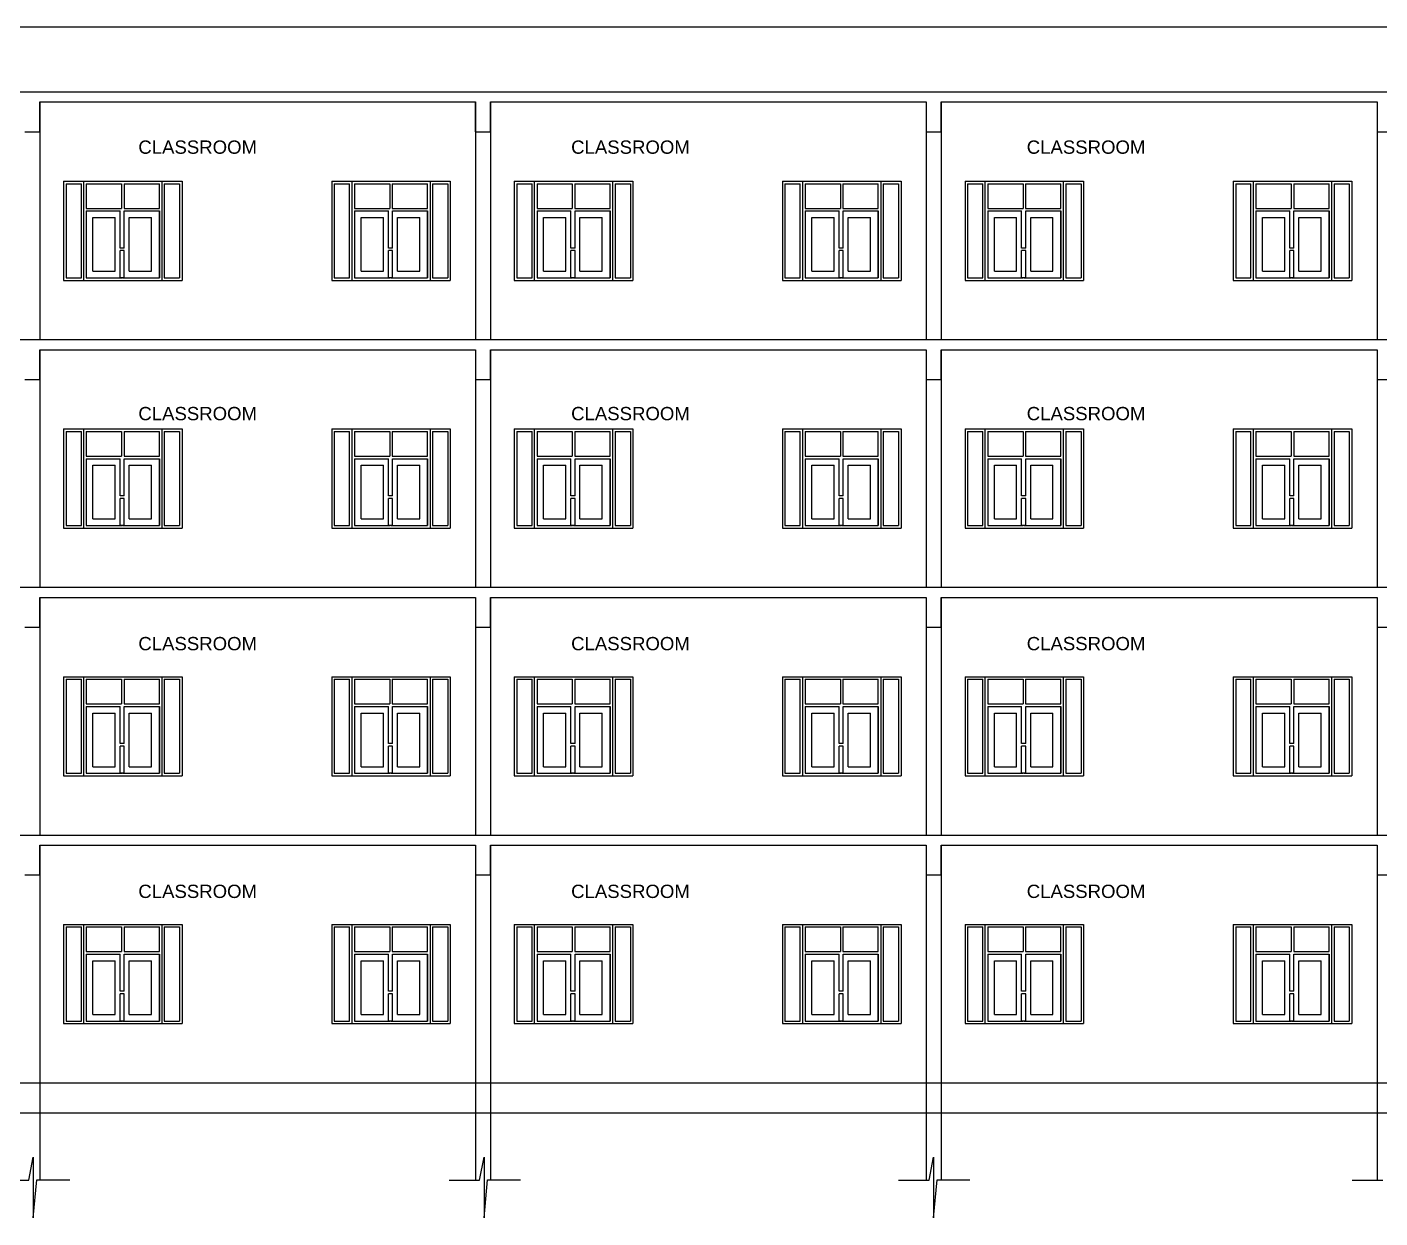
# Model space of a CAD drawing. Header units: metres. Extents: x -1744 to -758, y -4183 to -3914.
# Drawn here: x -820.85 to -800.04, y -4136.77 to -4118.45 of the extents above; entities that cross this region are included whole.
import ezdxf

# ---------------------------------------------------------------- set-up
doc = ezdxf.new("R2010")
doc.units = ezdxf.units.M
for name, color, linetype in [('B-FURNITURE', 22, 'Continuous'), ('TEXT @ 1', 7, 'Continuous'), ('WALL', 7, 'Continuous'), ('WINDOW', 215, 'Continuous')]:
    doc.layers.add(name, color=color, linetype=linetype)
doc.styles.add('STYLE1', font='arial.ttf')

# ---------------------------------------------------------------- blocks, each defined once
blk = doc.blocks.new('A$C1C9B1590')
for p, q in [((784.835, 63.36), (784.834, 59.703)), ((791.54, 63.36), (791.54, 59.703)), ((791.769, 63.36), (791.769, 59.703)), ((798.474, 63.36), (798.474, 59.703)), ((798.703, 63.36), (798.703, 59.703)), ((805.409, 63.36), (805.408, 59.703)), ((784.834, 59.55), (784.834, 55.893)), ((791.54, 59.55), (791.54, 55.893)), ((791.769, 59.55), (791.769, 55.893)), ((798.474, 59.55), (798.474, 55.893)), ((798.703, 59.55), (798.703, 55.893)), ((805.408, 59.55), (805.408, 55.893)), ((784.834, 55.74), (784.834, 52.083)), ((791.54, 55.74), (791.54, 52.083)), ((791.769, 55.74), (791.769, 52.083)), ((798.474, 55.74), (798.474, 52.083)), ((798.703, 55.74), (798.703, 52.083)), ((805.408, 55.74), (805.408, 52.083)), ((713.892, 52.083), (822.401, 52.083)), ((784.834, 52.083), (791.54, 52.083)), ((791.769, 52.083), (798.474, 52.083)), ((798.703, 52.083), (805.408, 52.083)), ((784.834, 51.93), (784.834, 46.778)), ((791.54, 51.93), (791.54, 46.778)), ((791.769, 51.93), (791.769, 46.778)), ((798.474, 51.93), (798.474, 46.778)), ((798.703, 51.93), (798.703, 46.778)), ((805.408, 51.93), (805.408, 46.778)), ((713.892, 48.273), (822.401, 48.273)), ((784.834, 48.273), (791.54, 48.273)), ((791.769, 48.273), (798.474, 48.273)), ((798.703, 48.273), (805.408, 48.273)), ((711.176, 47.813), (822.172, 47.813)), ((784.667, 46.778), (784.734, 47.133)), ((784.734, 47.133), (784.734, 46.197)), ((791.602, 46.778), (791.67, 47.133)), ((791.67, 47.133), (791.67, 46.197)), ((798.517, 46.778), (798.584, 47.133)), ((798.584, 47.133), (798.584, 46.197)), ((784.198, 46.778), (784.667, 46.778)), ((784.734, 46.197), (784.789, 46.782)), ((784.789, 46.782), (785.296, 46.782)), ((791.133, 46.778), (791.602, 46.778)), ((791.67, 46.197), (791.724, 46.782)), ((791.724, 46.782), (792.231, 46.782)), ((798.048, 46.778), (798.517, 46.778)), ((798.584, 46.197), (798.639, 46.782)), ((798.639, 46.782), (799.145, 46.782)), ((805.028, 46.778), (805.497, 46.778))]:
    blk.add_line(p, q)
for points in [[(815.848, 64.513), (772.185, 64.513)], [(784.606, 62.903), (784.835, 62.903), (784.835, 63.36), (791.54, 63.36), (791.54, 62.903), (791.769, 62.903), (791.769, 63.36), (798.474, 63.36), (798.474, 62.903), (798.703, 62.903), (798.703, 63.36), (805.409, 63.36), (805.409, 62.903), (805.637, 62.903), (805.637, 63.36), (812.343, 63.36), (812.343, 62.903), (812.571, 62.903), (812.571, 63.36), (815.848, 63.36), (815.848, 62.903), (816.077, 62.903), (816.077, 63.36)], [(784.606, 62.903), (784.835, 62.903), (784.835, 63.36), (791.54, 63.36), (791.54, 62.903), (791.769, 62.903), (791.769, 63.36), (798.474, 63.36), (798.474, 62.903), (798.703, 62.903), (798.703, 63.36), (805.409, 63.36), (805.409, 62.903), (805.637, 62.903), (805.637, 63.36), (812.343, 63.36), (812.343, 62.903), (812.571, 62.903), (812.571, 63.513)], [(812.571, 63.513), (713.664, 63.513)], [(816.077, 63.513), (713.664, 63.513)], [(812.571, 59.703), (713.664, 59.703)], [(784.606, 59.093), (784.834, 59.093), (784.834, 59.55), (791.54, 59.55), (791.54, 59.093), (791.769, 59.093), (791.769, 59.55), (798.474, 59.55), (798.474, 59.093), (798.703, 59.093), (798.703, 59.55), (805.408, 59.55), (805.408, 59.093), (805.637, 59.093), (805.637, 59.55), (812.343, 59.55), (812.343, 59.093), (812.571, 59.093), (812.571, 59.703)], [(812.571, 55.893), (772.185, 55.893)], [(784.606, 55.283), (784.834, 55.283), (784.834, 55.74), (791.54, 55.74), (791.54, 55.283), (791.769, 55.283), (791.769, 55.74), (798.474, 55.74), (798.474, 55.283), (798.703, 55.283), (798.703, 55.74), (805.408, 55.74), (805.408, 55.283), (805.637, 55.283), (805.637, 55.74), (812.343, 55.74), (812.343, 55.283), (812.571, 55.283), (812.571, 55.893)], [(784.606, 51.473), (784.834, 51.473), (784.834, 51.93), (791.54, 51.93), (791.54, 51.473), (791.769, 51.473), (791.769, 51.93), (798.474, 51.93), (798.474, 51.473), (798.703, 51.473), (798.703, 51.93), (805.408, 51.93), (805.408, 51.473), (805.637, 51.473), (805.637, 51.93), (812.343, 51.93), (812.343, 51.473), (812.571, 51.473), (812.571, 52.083)]]:
    blk.add_lwpolyline(points)
at = {"layer": 'B-FURNITURE'}
for p, q in [((791.54, 62.903), (791.54, 63.36)), ((791.769, 62.903), (791.769, 63.36))]:
    blk.add_line(p, q, dxfattribs=at)
at = {"layer": 'WINDOW'}
for p, q in [((785.202, 62.141), (787.025, 62.141)), ((785.202, 62.141), (785.202, 60.617)), ((785.24, 62.103), (785.475, 62.103)), ((785.24, 62.103), (785.24, 60.655)), ((785.475, 60.655), (785.475, 62.103)), ((785.513, 60.617), (785.513, 62.141)), ((785.513, 62.141), (787.025, 62.141)), ((785.551, 62.103), (785.551, 61.722)), ((785.551, 62.103), (786.094, 62.103)), ((786.094, 62.103), (786.094, 61.722)), ((786.132, 62.103), (786.675, 62.103)), ((786.132, 62.103), (786.132, 61.722)), ((786.675, 61.722), (786.675, 62.103)), ((786.713, 62.141), (786.713, 60.617)), ((786.713, 62.103), (786.713, 61.474)), ((786.751, 62.103), (786.751, 60.655)), ((786.751, 62.103), (786.986, 62.103)), ((786.986, 62.103), (786.986, 60.655)), ((787.025, 62.141), (787.025, 60.617)), ((789.328, 62.141), (791.15, 62.141)), ((789.328, 62.141), (789.328, 60.617)), ((789.366, 62.103), (789.601, 62.103)), ((789.366, 62.103), (789.366, 60.655)), ((789.601, 60.655), (789.601, 62.103)), ((789.639, 60.617), (789.639, 62.141)), ((789.639, 62.141), (791.15, 62.141)), ((789.677, 62.103), (790.22, 62.103)), ((789.677, 62.103), (789.677, 61.722)), ((790.22, 62.103), (790.22, 61.722)), ((790.258, 62.103), (790.258, 61.722)), ((790.258, 62.103), (790.801, 62.103)), ((790.801, 61.722), (790.801, 62.103)), ((790.839, 62.141), (790.839, 60.617)), ((790.839, 62.103), (790.839, 61.474)), ((790.877, 62.103), (791.112, 62.103)), ((790.877, 62.103), (790.877, 60.655)), ((791.112, 62.103), (791.112, 60.655)), ((791.15, 62.141), (791.15, 60.617)), ((792.136, 62.141), (793.959, 62.141)), ((792.136, 62.141), (792.136, 60.617)), ((792.174, 62.103), (792.409, 62.103)), ((792.174, 62.103), (792.174, 60.655)), ((792.409, 60.655), (792.409, 62.103)), ((792.447, 60.617), (792.447, 62.141)), ((792.447, 62.141), (793.959, 62.141)), ((792.486, 62.103), (793.028, 62.103)), ((792.486, 62.103), (792.486, 61.722)), ((793.028, 62.103), (793.028, 61.722)), ((793.067, 62.103), (793.609, 62.103)), ((793.067, 62.103), (793.067, 61.722)), ((793.609, 61.722), (793.609, 62.103)), ((793.648, 62.141), (793.648, 60.617)), ((793.648, 62.103), (793.648, 61.474)), ((793.686, 62.103), (793.921, 62.103)), ((793.686, 62.103), (793.686, 60.655)), ((793.921, 62.103), (793.921, 60.655)), ((793.959, 62.141), (793.959, 60.617)), ((796.262, 62.141), (798.085, 62.141)), ((796.262, 62.141), (796.262, 60.617)), ((796.3, 62.103), (796.535, 62.103)), ((796.3, 62.103), (796.3, 60.655)), ((796.535, 60.655), (796.535, 62.103)), ((796.573, 60.617), (796.573, 62.141)), ((796.573, 62.141), (798.085, 62.141)), ((796.611, 62.103), (797.154, 62.103)), ((796.611, 62.103), (796.611, 61.722)), ((797.154, 62.103), (797.154, 61.722)), ((797.192, 62.103), (797.735, 62.103)), ((797.192, 62.103), (797.192, 61.722)), ((797.735, 61.722), (797.735, 62.103)), ((797.774, 62.141), (797.774, 60.617)), ((797.774, 62.103), (797.774, 61.474)), ((797.812, 62.103), (798.047, 62.103)), ((797.812, 62.103), (797.812, 60.655)), ((798.047, 62.103), (798.047, 60.655)), ((798.085, 62.141), (798.085, 60.617)), ((799.07, 62.141), (799.07, 60.617)), ((799.07, 62.141), (800.893, 62.141)), ((799.109, 62.103), (799.344, 62.103)), ((799.109, 62.103), (799.109, 60.655)), ((799.344, 60.655), (799.344, 62.103)), ((799.382, 60.617), (799.382, 62.141)), ((799.382, 62.141), (800.893, 62.141)), ((799.42, 62.103), (799.42, 61.722)), ((799.42, 62.103), (799.963, 62.103)), ((799.963, 62.103), (799.963, 61.722)), ((800.001, 62.103), (800.544, 62.103)), ((800.001, 62.103), (800.001, 61.722)), ((800.544, 61.722), (800.544, 62.103)), ((800.582, 62.141), (800.582, 60.617)), ((800.582, 62.103), (800.582, 61.474)), ((800.62, 62.103), (800.855, 62.103)), ((800.62, 62.103), (800.62, 60.655)), ((800.855, 62.103), (800.855, 60.655)), ((800.893, 62.141), (800.893, 60.617)), ((803.196, 62.141), (805.019, 62.141)), ((803.196, 62.141), (803.196, 60.617)), ((803.235, 62.103), (803.235, 60.655)), ((803.235, 62.103), (803.469, 62.103)), ((803.469, 60.655), (803.469, 62.103)), ((803.508, 60.617), (803.508, 62.141)), ((803.508, 62.141), (805.019, 62.141)), ((803.546, 62.103), (803.546, 61.722)), ((803.546, 62.103), (804.089, 62.103)), ((804.089, 62.103), (804.089, 61.722)), ((804.127, 62.103), (804.127, 61.722)), ((804.127, 62.103), (804.67, 62.103)), ((804.67, 61.722), (804.67, 62.103)), ((804.708, 62.141), (804.708, 60.617)), ((804.708, 62.103), (804.708, 61.474)), ((804.746, 62.103), (804.981, 62.103)), ((804.746, 62.103), (804.746, 60.655)), ((804.981, 62.103), (804.981, 60.655)), ((805.019, 62.141), (805.019, 60.617)), ((785.551, 61.722), (786.094, 61.722)), ((785.551, 61.684), (786.072, 61.684)), ((785.551, 61.684), (785.551, 60.655)), ((786.072, 61.112), (786.072, 61.684)), ((786.132, 61.722), (786.675, 61.722)), ((786.136, 61.112), (786.136, 61.684)), ((786.136, 61.684), (786.675, 61.684)), ((786.675, 60.655), (786.675, 61.684)), ((786.675, 61.684), (786.675, 60.655)), ((789.677, 61.722), (790.22, 61.722)), ((789.677, 61.684), (790.198, 61.684)), ((789.677, 61.684), (789.677, 60.655)), ((790.198, 61.112), (790.198, 61.684)), ((790.258, 61.722), (790.801, 61.722)), ((790.261, 61.112), (790.261, 61.684)), ((790.261, 61.684), (790.801, 61.684)), ((790.801, 60.655), (790.801, 61.684)), ((790.801, 61.684), (790.801, 60.655)), ((792.486, 61.722), (793.028, 61.722)), ((792.486, 61.684), (793.006, 61.684)), ((792.486, 61.684), (792.486, 60.655)), ((793.006, 61.112), (793.006, 61.684)), ((793.067, 61.722), (793.609, 61.722)), ((793.07, 61.112), (793.07, 61.684)), ((793.07, 61.684), (793.609, 61.684)), ((793.609, 60.655), (793.609, 61.684)), ((793.609, 61.684), (793.609, 60.655)), ((796.611, 61.722), (797.154, 61.722)), ((796.611, 61.684), (796.611, 60.655)), ((796.611, 61.684), (797.132, 61.684)), ((797.132, 61.112), (797.132, 61.684)), ((797.192, 61.722), (797.735, 61.722)), ((797.196, 61.112), (797.196, 61.684)), ((797.196, 61.684), (797.735, 61.684)), ((797.735, 61.684), (797.735, 60.655)), ((797.735, 60.655), (797.735, 61.684)), ((799.42, 61.722), (799.963, 61.722)), ((799.42, 61.684), (799.94, 61.684)), ((799.42, 61.684), (799.42, 60.655)), ((799.94, 61.112), (799.94, 61.684)), ((800.001, 61.722), (800.544, 61.722)), ((800.004, 61.112), (800.004, 61.684)), ((800.004, 61.684), (800.544, 61.684)), ((800.544, 61.684), (800.544, 60.655)), ((800.544, 60.655), (800.544, 61.684)), ((803.546, 61.722), (804.089, 61.722)), ((803.546, 61.684), (804.066, 61.684)), ((803.546, 61.684), (803.546, 60.655)), ((804.066, 61.112), (804.066, 61.684)), ((804.127, 61.722), (804.67, 61.722)), ((804.13, 61.684), (804.67, 61.684)), ((804.13, 61.112), (804.13, 61.684)), ((804.67, 60.655), (804.67, 61.684)), ((804.67, 61.684), (804.67, 60.655)), ((785.653, 61.582), (785.996, 61.582)), ((785.653, 60.757), (785.653, 61.582)), ((785.996, 60.757), (785.996, 61.582)), ((786.212, 61.582), (786.555, 61.582)), ((786.212, 60.757), (786.212, 61.582)), ((786.555, 60.757), (786.555, 61.582)), ((789.779, 60.757), (789.779, 61.582)), ((789.779, 61.582), (790.122, 61.582)), ((790.122, 60.757), (790.122, 61.582)), ((790.338, 60.757), (790.338, 61.582)), ((790.338, 61.582), (790.681, 61.582)), ((790.681, 60.757), (790.681, 61.582)), ((792.587, 60.757), (792.587, 61.582)), ((792.587, 61.582), (792.93, 61.582)), ((792.93, 60.757), (792.93, 61.582)), ((793.146, 61.582), (793.489, 61.582)), ((793.146, 60.757), (793.146, 61.582)), ((793.489, 60.757), (793.489, 61.582)), ((796.713, 61.582), (797.056, 61.582)), ((796.713, 60.757), (796.713, 61.582)), ((797.056, 60.757), (797.056, 61.582)), ((797.272, 60.757), (797.272, 61.582)), ((797.272, 61.582), (797.615, 61.582)), ((797.615, 60.757), (797.615, 61.582)), ((799.521, 60.757), (799.521, 61.582)), ((799.521, 61.582), (799.864, 61.582)), ((799.864, 60.757), (799.864, 61.582)), ((800.08, 60.757), (800.08, 61.582)), ((800.08, 61.582), (800.423, 61.582)), ((800.423, 60.757), (800.423, 61.582)), ((803.647, 61.582), (803.99, 61.582)), ((803.647, 60.757), (803.647, 61.582)), ((803.99, 60.757), (803.99, 61.582)), ((804.206, 60.757), (804.206, 61.582)), ((804.206, 61.582), (804.549, 61.582)), ((804.549, 60.757), (804.549, 61.582)), ((786.136, 61.112), (786.072, 61.112)), ((786.136, 61.074), (786.072, 61.074)), ((786.072, 60.655), (786.072, 61.074)), ((786.136, 60.655), (786.136, 61.074)), ((790.261, 61.112), (790.198, 61.112)), ((790.261, 61.074), (790.198, 61.074)), ((790.198, 60.655), (790.198, 61.074)), ((790.261, 60.655), (790.261, 61.074)), ((793.07, 61.112), (793.006, 61.112)), ((793.006, 60.655), (793.006, 61.074)), ((793.07, 61.074), (793.006, 61.074)), ((793.07, 60.655), (793.07, 61.074)), ((797.196, 61.112), (797.132, 61.112)), ((797.196, 61.074), (797.132, 61.074)), ((797.132, 60.655), (797.132, 61.074)), ((797.196, 60.655), (797.196, 61.074)), ((800.004, 61.112), (799.94, 61.112)), ((800.004, 61.074), (799.94, 61.074)), ((799.94, 60.655), (799.94, 61.074)), ((800.004, 60.655), (800.004, 61.074)), ((804.13, 61.112), (804.066, 61.112)), ((804.13, 61.074), (804.066, 61.074)), ((804.066, 60.655), (804.066, 61.074)), ((804.13, 60.655), (804.13, 61.074)), ((785.202, 60.617), (785.989, 60.617)), ((785.202, 60.617), (787.025, 60.617)), ((785.24, 60.655), (785.475, 60.655)), ((785.513, 60.617), (787.025, 60.617)), ((785.551, 60.655), (786.097, 60.655)), ((785.653, 60.757), (785.996, 60.757)), ((786.136, 60.655), (786.072, 60.655)), ((786.132, 60.655), (786.072, 60.655)), ((786.136, 60.655), (786.094, 60.655)), ((786.11, 60.655), (786.675, 60.655)), ((786.212, 60.757), (786.555, 60.757)), ((786.751, 60.655), (786.986, 60.655)), ((789.328, 60.617), (790.115, 60.617)), ((789.328, 60.617), (791.15, 60.617)), ((789.366, 60.655), (789.601, 60.655)), ((789.639, 60.617), (791.15, 60.617)), ((789.677, 60.655), (790.223, 60.655)), ((789.779, 60.757), (790.122, 60.757)), ((790.261, 60.655), (790.198, 60.655)), ((790.258, 60.655), (790.198, 60.655)), ((790.261, 60.655), (790.22, 60.655)), ((790.236, 60.655), (790.801, 60.655)), ((790.338, 60.757), (790.681, 60.757)), ((790.877, 60.655), (791.112, 60.655)), ((792.136, 60.617), (792.924, 60.617)), ((792.136, 60.617), (793.959, 60.617)), ((792.174, 60.655), (792.409, 60.655)), ((792.447, 60.617), (793.959, 60.617)), ((792.486, 60.655), (793.032, 60.655)), ((792.587, 60.757), (792.93, 60.757)), ((793.07, 60.655), (793.006, 60.655)), ((793.067, 60.655), (793.006, 60.655)), ((793.07, 60.655), (793.028, 60.655)), ((793.044, 60.655), (793.609, 60.655)), ((793.146, 60.757), (793.489, 60.757)), ((793.686, 60.655), (793.921, 60.655)), ((796.262, 60.617), (797.05, 60.617)), ((796.262, 60.617), (798.085, 60.617)), ((796.3, 60.655), (796.535, 60.655)), ((796.573, 60.617), (798.085, 60.617)), ((796.611, 60.655), (797.158, 60.655)), ((796.713, 60.757), (797.056, 60.757)), ((797.196, 60.655), (797.132, 60.655)), ((797.192, 60.655), (797.132, 60.655)), ((797.196, 60.655), (797.154, 60.655)), ((797.17, 60.655), (797.735, 60.655)), ((797.272, 60.757), (797.615, 60.757)), ((797.812, 60.655), (798.047, 60.655)), ((799.07, 60.617), (799.858, 60.617)), ((799.07, 60.617), (800.893, 60.617)), ((799.109, 60.655), (799.344, 60.655)), ((799.382, 60.617), (800.893, 60.617)), ((799.42, 60.655), (799.966, 60.655)), ((799.521, 60.757), (799.864, 60.757)), ((800.004, 60.655), (799.94, 60.655)), ((800.001, 60.655), (799.94, 60.655)), ((800.004, 60.655), (799.963, 60.655)), ((799.979, 60.655), (800.544, 60.655)), ((800.08, 60.757), (800.423, 60.757)), ((800.62, 60.655), (800.855, 60.655)), ((803.196, 60.617), (803.984, 60.617)), ((803.196, 60.617), (805.019, 60.617)), ((803.235, 60.655), (803.469, 60.655)), ((803.508, 60.617), (805.019, 60.617)), ((803.546, 60.655), (804.092, 60.655)), ((803.647, 60.757), (803.99, 60.757)), ((804.13, 60.655), (804.066, 60.655)), ((804.127, 60.655), (804.066, 60.655)), ((804.13, 60.655), (804.089, 60.655)), ((804.104, 60.655), (804.67, 60.655)), ((804.206, 60.757), (804.549, 60.757)), ((804.746, 60.655), (804.981, 60.655)), ((785.202, 58.331), (785.202, 56.807)), ((785.202, 58.331), (787.025, 58.331)), ((785.24, 58.293), (785.475, 58.293)), ((785.24, 58.293), (785.24, 56.845)), ((785.475, 56.845), (785.475, 58.293)), ((785.513, 56.807), (785.513, 58.331)), ((785.513, 58.331), (787.025, 58.331)), ((785.551, 58.293), (786.094, 58.293)), ((785.551, 58.293), (785.551, 57.912)), ((786.094, 58.293), (786.094, 57.912)), ((786.132, 58.293), (786.675, 58.293)), ((786.132, 58.293), (786.132, 57.912)), ((786.675, 57.912), (786.675, 58.293)), ((786.713, 58.331), (786.713, 56.807)), ((786.713, 58.293), (786.713, 57.664)), ((786.751, 58.293), (786.751, 56.845)), ((786.751, 58.293), (786.986, 58.293)), ((786.986, 58.293), (786.986, 56.845)), ((787.025, 58.331), (787.025, 56.807)), ((789.328, 58.331), (791.15, 58.331)), ((789.328, 58.331), (789.328, 56.807)), ((789.366, 58.293), (789.601, 58.293)), ((789.366, 58.293), (789.366, 56.845)), ((789.601, 56.845), (789.601, 58.293)), ((789.639, 56.807), (789.639, 58.331)), ((789.639, 58.331), (791.15, 58.331)), ((789.677, 58.293), (789.677, 57.912)), ((789.677, 58.293), (790.22, 58.293)), ((790.22, 58.293), (790.22, 57.912)), ((790.258, 58.293), (790.801, 58.293)), ((790.258, 58.293), (790.258, 57.912)), ((790.801, 57.912), (790.801, 58.293)), ((790.839, 58.331), (790.839, 56.807)), ((790.839, 58.293), (790.839, 57.664)), ((790.877, 58.293), (790.877, 56.845)), ((790.877, 58.293), (791.112, 58.293)), ((791.112, 58.293), (791.112, 56.845)), ((791.15, 58.331), (791.15, 56.807)), ((792.136, 58.331), (793.959, 58.331)), ((792.136, 58.331), (792.136, 56.807)), ((792.174, 58.293), (792.409, 58.293)), ((792.174, 58.293), (792.174, 56.845)), ((792.409, 56.845), (792.409, 58.293)), ((792.447, 56.807), (792.447, 58.331)), ((792.447, 58.331), (793.959, 58.331)), ((792.486, 58.293), (793.028, 58.293)), ((792.486, 58.293), (792.486, 57.912)), ((793.028, 58.293), (793.028, 57.912)), ((793.067, 58.293), (793.067, 57.912)), ((793.067, 58.293), (793.609, 58.293)), ((793.609, 57.912), (793.609, 58.293)), ((793.648, 58.331), (793.648, 56.807)), ((793.648, 58.293), (793.648, 57.664)), ((793.686, 58.293), (793.686, 56.845)), ((793.686, 58.293), (793.921, 58.293)), ((793.921, 58.293), (793.921, 56.845)), ((793.959, 58.331), (793.959, 56.807)), ((796.262, 58.331), (796.262, 56.807)), ((796.262, 58.331), (798.085, 58.331)), ((796.3, 58.293), (796.535, 58.293)), ((796.3, 58.293), (796.3, 56.845)), ((796.535, 56.845), (796.535, 58.293)), ((796.573, 56.807), (796.573, 58.331)), ((796.573, 58.331), (798.085, 58.331)), ((796.611, 58.293), (797.154, 58.293)), ((796.611, 58.293), (796.611, 57.912)), ((797.154, 58.293), (797.154, 57.912)), ((797.192, 58.293), (797.735, 58.293)), ((797.192, 58.293), (797.192, 57.912)), ((797.735, 57.912), (797.735, 58.293)), ((797.774, 58.331), (797.774, 56.807)), ((797.774, 58.293), (797.774, 57.664)), ((797.812, 58.293), (798.047, 58.293)), ((797.812, 58.293), (797.812, 56.845)), ((798.047, 58.293), (798.047, 56.845)), ((798.085, 58.331), (798.085, 56.807)), ((799.07, 58.331), (799.07, 56.807)), ((799.07, 58.331), (800.893, 58.331)), ((799.109, 58.293), (799.344, 58.293)), ((799.109, 58.293), (799.109, 56.845)), ((799.344, 56.845), (799.344, 58.293)), ((799.382, 56.807), (799.382, 58.331)), ((799.382, 58.331), (800.893, 58.331)), ((799.42, 58.293), (799.963, 58.293)), ((799.42, 58.293), (799.42, 57.912)), ((799.963, 58.293), (799.963, 57.912)), ((800.001, 58.293), (800.544, 58.293)), ((800.001, 58.293), (800.001, 57.912)), ((800.544, 57.912), (800.544, 58.293)), ((800.582, 58.331), (800.582, 56.807)), ((800.582, 58.293), (800.582, 57.664)), ((800.62, 58.293), (800.62, 56.845)), ((800.62, 58.293), (800.855, 58.293)), ((800.855, 58.293), (800.855, 56.845)), ((800.893, 58.331), (800.893, 56.807)), ((803.196, 58.331), (803.196, 56.807)), ((803.196, 58.331), (805.019, 58.331)), ((803.235, 58.293), (803.469, 58.293)), ((803.235, 58.293), (803.235, 56.845)), ((803.469, 56.845), (803.469, 58.293)), ((803.508, 56.807), (803.508, 58.331)), ((803.508, 58.331), (805.019, 58.331)), ((803.546, 58.293), (804.089, 58.293)), ((803.546, 58.293), (803.546, 57.912)), ((804.089, 58.293), (804.089, 57.912)), ((804.127, 58.293), (804.67, 58.293)), ((804.127, 58.293), (804.127, 57.912)), ((804.67, 57.912), (804.67, 58.293)), ((804.708, 58.331), (804.708, 56.807)), ((804.708, 58.293), (804.708, 57.664)), ((804.746, 58.293), (804.981, 58.293)), ((804.746, 58.293), (804.746, 56.845)), ((804.981, 58.293), (804.981, 56.845)), ((805.019, 58.331), (805.019, 56.807)), ((785.551, 57.912), (786.094, 57.912)), ((785.551, 57.874), (786.072, 57.874)), ((785.551, 57.874), (785.551, 56.845)), ((786.072, 57.302), (786.072, 57.874)), ((786.132, 57.912), (786.675, 57.912)), ((786.136, 57.874), (786.675, 57.874)), ((786.136, 57.302), (786.136, 57.874)), ((786.675, 57.874), (786.675, 56.845)), ((786.675, 56.845), (786.675, 57.874)), ((789.677, 57.912), (790.22, 57.912)), ((789.677, 57.874), (790.198, 57.874)), ((789.677, 57.874), (789.677, 56.845)), ((790.198, 57.302), (790.198, 57.874)), ((790.258, 57.912), (790.801, 57.912)), ((790.261, 57.874), (790.801, 57.874)), ((790.261, 57.302), (790.261, 57.874)), ((790.801, 57.874), (790.801, 56.845)), ((790.801, 56.845), (790.801, 57.874)), ((792.486, 57.912), (793.028, 57.912)), ((792.486, 57.874), (793.006, 57.874)), ((792.486, 57.874), (792.486, 56.845)), ((793.006, 57.302), (793.006, 57.874)), ((793.067, 57.912), (793.609, 57.912)), ((793.07, 57.874), (793.609, 57.874)), ((793.07, 57.302), (793.07, 57.874)), ((793.609, 56.845), (793.609, 57.874)), ((793.609, 57.874), (793.609, 56.845)), ((796.611, 57.912), (797.154, 57.912)), ((796.611, 57.874), (797.132, 57.874)), ((796.611, 57.874), (796.611, 56.845)), ((797.132, 57.302), (797.132, 57.874)), ((797.192, 57.912), (797.735, 57.912)), ((797.196, 57.302), (797.196, 57.874)), ((797.196, 57.874), (797.735, 57.874)), ((797.735, 56.845), (797.735, 57.874)), ((797.735, 57.874), (797.735, 56.845)), ((799.42, 57.912), (799.963, 57.912)), ((799.42, 57.874), (799.42, 56.845)), ((799.42, 57.874), (799.94, 57.874)), ((799.94, 57.302), (799.94, 57.874)), ((800.001, 57.912), (800.544, 57.912)), ((800.004, 57.302), (800.004, 57.874)), ((800.004, 57.874), (800.544, 57.874)), ((800.544, 57.874), (800.544, 56.845)), ((800.544, 56.845), (800.544, 57.874)), ((803.546, 57.912), (804.089, 57.912)), ((803.546, 57.874), (804.066, 57.874)), ((803.546, 57.874), (803.546, 56.845)), ((804.066, 57.302), (804.066, 57.874)), ((804.127, 57.912), (804.67, 57.912)), ((804.13, 57.874), (804.67, 57.874)), ((804.13, 57.302), (804.13, 57.874)), ((804.67, 57.874), (804.67, 56.845)), ((804.67, 56.845), (804.67, 57.874)), ((785.653, 56.947), (785.653, 57.772)), ((785.653, 57.772), (785.996, 57.772)), ((785.996, 56.947), (785.996, 57.772)), ((786.212, 57.772), (786.555, 57.772)), ((786.212, 56.947), (786.212, 57.772)), ((786.555, 56.947), (786.555, 57.772)), ((789.779, 57.772), (790.122, 57.772)), ((789.779, 56.947), (789.779, 57.772)), ((790.122, 56.947), (790.122, 57.772)), ((790.338, 56.947), (790.338, 57.772)), ((790.338, 57.772), (790.681, 57.772)), ((790.681, 56.947), (790.681, 57.772)), ((792.587, 56.947), (792.587, 57.772)), ((792.587, 57.772), (792.93, 57.772)), ((792.93, 56.947), (792.93, 57.772)), ((793.146, 57.772), (793.489, 57.772)), ((793.146, 56.947), (793.146, 57.772)), ((793.489, 56.947), (793.489, 57.772)), ((796.713, 57.772), (797.056, 57.772)), ((796.713, 56.947), (796.713, 57.772)), ((797.056, 56.947), (797.056, 57.772)), ((797.272, 57.772), (797.615, 57.772)), ((797.272, 56.947), (797.272, 57.772)), ((797.615, 56.947), (797.615, 57.772)), ((799.521, 57.772), (799.864, 57.772)), ((799.521, 56.947), (799.521, 57.772)), ((799.864, 56.947), (799.864, 57.772)), ((800.08, 56.947), (800.08, 57.772)), ((800.08, 57.772), (800.423, 57.772)), ((800.423, 56.947), (800.423, 57.772)), ((803.647, 57.772), (803.99, 57.772)), ((803.647, 56.947), (803.647, 57.772)), ((803.99, 56.947), (803.99, 57.772)), ((804.206, 57.772), (804.549, 57.772)), ((804.206, 56.947), (804.206, 57.772)), ((804.549, 56.947), (804.549, 57.772)), ((786.136, 57.302), (786.072, 57.302)), ((786.136, 57.264), (786.072, 57.264)), ((786.072, 56.845), (786.072, 57.264)), ((786.136, 56.845), (786.136, 57.264)), ((790.261, 57.302), (790.198, 57.302)), ((790.261, 57.264), (790.198, 57.264)), ((790.198, 56.845), (790.198, 57.264)), ((790.261, 56.845), (790.261, 57.264)), ((793.07, 57.302), (793.006, 57.302)), ((793.07, 57.264), (793.006, 57.264)), ((793.006, 56.845), (793.006, 57.264)), ((793.07, 56.845), (793.07, 57.264)), ((797.196, 57.302), (797.132, 57.302)), ((797.196, 57.264), (797.132, 57.264)), ((797.132, 56.845), (797.132, 57.264)), ((797.196, 56.845), (797.196, 57.264)), ((800.004, 57.302), (799.94, 57.302)), ((800.004, 57.264), (799.94, 57.264)), ((799.94, 56.845), (799.94, 57.264)), ((800.004, 56.845), (800.004, 57.264)), ((804.13, 57.302), (804.066, 57.302)), ((804.13, 57.264), (804.066, 57.264)), ((804.066, 56.845), (804.066, 57.264)), ((804.13, 56.845), (804.13, 57.264)), ((785.24, 56.845), (785.475, 56.845)), ((785.551, 56.845), (786.097, 56.845)), ((785.653, 56.947), (785.996, 56.947)), ((786.136, 56.845), (786.072, 56.845)), ((786.132, 56.845), (786.072, 56.845)), ((786.136, 56.845), (786.094, 56.845)), ((786.11, 56.845), (786.675, 56.845)), ((786.212, 56.947), (786.555, 56.947)), ((786.751, 56.845), (786.986, 56.845)), ((789.366, 56.845), (789.601, 56.845)), ((789.677, 56.845), (790.223, 56.845)), ((789.779, 56.947), (790.122, 56.947)), ((790.261, 56.845), (790.198, 56.845)), ((790.258, 56.845), (790.198, 56.845)), ((790.261, 56.845), (790.22, 56.845)), ((790.236, 56.845), (790.801, 56.845)), ((790.338, 56.947), (790.681, 56.947)), ((790.877, 56.845), (791.112, 56.845)), ((792.174, 56.845), (792.409, 56.845)), ((792.486, 56.845), (793.032, 56.845)), ((792.587, 56.947), (792.93, 56.947)), ((793.067, 56.845), (793.006, 56.845)), ((793.07, 56.845), (793.006, 56.845)), ((793.07, 56.845), (793.028, 56.845)), ((793.044, 56.845), (793.609, 56.845)), ((793.146, 56.947), (793.489, 56.947)), ((793.686, 56.845), (793.921, 56.845)), ((796.3, 56.845), (796.535, 56.845)), ((796.611, 56.845), (797.158, 56.845)), ((796.713, 56.947), (797.056, 56.947)), ((797.196, 56.845), (797.132, 56.845)), ((797.192, 56.845), (797.132, 56.845)), ((797.196, 56.845), (797.154, 56.845)), ((797.17, 56.845), (797.735, 56.845)), ((797.272, 56.947), (797.615, 56.947)), ((797.812, 56.845), (798.047, 56.845)), ((799.109, 56.845), (799.344, 56.845)), ((799.42, 56.845), (799.966, 56.845)), ((799.521, 56.947), (799.864, 56.947)), ((800.004, 56.845), (799.94, 56.845)), ((800.001, 56.845), (799.94, 56.845)), ((800.004, 56.845), (799.963, 56.845)), ((799.979, 56.845), (800.544, 56.845)), ((800.08, 56.947), (800.423, 56.947)), ((800.62, 56.845), (800.855, 56.845)), ((803.235, 56.845), (803.469, 56.845)), ((803.546, 56.845), (804.092, 56.845)), ((803.647, 56.947), (803.99, 56.947)), ((804.127, 56.845), (804.066, 56.845)), ((804.13, 56.845), (804.066, 56.845)), ((804.13, 56.845), (804.089, 56.845)), ((804.104, 56.845), (804.67, 56.845)), ((804.206, 56.947), (804.549, 56.947)), ((804.746, 56.845), (804.981, 56.845)), ((785.202, 56.807), (785.989, 56.807)), ((785.202, 56.807), (787.025, 56.807)), ((785.513, 56.807), (787.025, 56.807)), ((789.328, 56.807), (790.115, 56.807)), ((789.328, 56.807), (791.15, 56.807)), ((789.639, 56.807), (791.15, 56.807)), ((792.136, 56.807), (792.924, 56.807)), ((792.136, 56.807), (793.959, 56.807)), ((792.447, 56.807), (793.959, 56.807)), ((796.262, 56.807), (797.05, 56.807)), ((796.262, 56.807), (798.085, 56.807)), ((796.573, 56.807), (798.085, 56.807)), ((799.07, 56.807), (799.858, 56.807)), ((799.07, 56.807), (800.893, 56.807)), ((799.382, 56.807), (800.893, 56.807)), ((803.196, 56.807), (803.984, 56.807)), ((803.196, 56.807), (805.019, 56.807)), ((803.508, 56.807), (805.019, 56.807)), ((785.202, 54.521), (785.202, 52.997)), ((785.202, 54.521), (787.025, 54.521)), ((785.24, 54.483), (785.24, 53.035)), ((785.24, 54.483), (785.475, 54.483)), ((785.475, 53.035), (785.475, 54.483)), ((785.513, 52.997), (785.513, 54.521)), ((785.513, 54.521), (787.025, 54.521)), ((785.551, 54.483), (786.094, 54.483)), ((785.551, 54.483), (785.551, 54.102)), ((786.094, 54.483), (786.094, 54.102)), ((786.132, 54.483), (786.675, 54.483)), ((786.132, 54.483), (786.132, 54.102)), ((786.675, 54.102), (786.675, 54.483)), ((786.713, 54.521), (786.713, 52.997)), ((786.713, 54.483), (786.713, 53.854)), ((786.751, 54.483), (786.751, 53.035)), ((786.751, 54.483), (786.986, 54.483)), ((786.986, 54.483), (786.986, 53.035)), ((787.025, 54.521), (787.025, 52.997)), ((789.328, 54.521), (791.15, 54.521)), ((789.328, 54.521), (789.328, 52.997)), ((789.366, 54.483), (789.601, 54.483)), ((789.366, 54.483), (789.366, 53.035)), ((789.601, 53.035), (789.601, 54.483)), ((789.639, 52.997), (789.639, 54.521)), ((789.639, 54.521), (791.15, 54.521)), ((789.677, 54.483), (789.677, 54.102)), ((789.677, 54.483), (790.22, 54.483)), ((790.22, 54.483), (790.22, 54.102)), ((790.258, 54.483), (790.801, 54.483)), ((790.258, 54.483), (790.258, 54.102)), ((790.801, 54.102), (790.801, 54.483)), ((790.839, 54.521), (790.839, 52.997)), ((790.839, 54.483), (790.839, 53.854)), ((790.877, 54.483), (791.112, 54.483)), ((790.877, 54.483), (790.877, 53.035)), ((791.112, 54.483), (791.112, 53.035)), ((791.15, 54.521), (791.15, 52.997)), ((792.136, 54.521), (793.959, 54.521)), ((792.136, 54.521), (792.136, 52.997)), ((792.174, 54.483), (792.174, 53.035)), ((792.174, 54.483), (792.409, 54.483)), ((792.409, 53.035), (792.409, 54.483)), ((792.447, 52.997), (792.447, 54.521)), ((792.447, 54.521), (793.959, 54.521)), ((792.486, 54.483), (793.028, 54.483)), ((792.486, 54.483), (792.486, 54.102)), ((793.028, 54.483), (793.028, 54.102)), ((793.067, 54.483), (793.609, 54.483)), ((793.067, 54.483), (793.067, 54.102)), ((793.609, 54.102), (793.609, 54.483)), ((793.648, 54.521), (793.648, 52.997)), ((793.648, 54.483), (793.648, 53.854)), ((793.686, 54.483), (793.921, 54.483)), ((793.686, 54.483), (793.686, 53.035)), ((793.921, 54.483), (793.921, 53.035)), ((793.959, 54.521), (793.959, 52.997)), ((796.262, 54.521), (796.262, 52.997)), ((796.262, 54.521), (798.085, 54.521)), ((796.3, 54.483), (796.3, 53.035)), ((796.3, 54.483), (796.535, 54.483)), ((796.535, 53.035), (796.535, 54.483)), ((796.573, 52.997), (796.573, 54.521)), ((796.573, 54.521), (798.085, 54.521)), ((796.611, 54.483), (797.154, 54.483)), ((796.611, 54.483), (796.611, 54.102)), ((797.154, 54.483), (797.154, 54.102)), ((797.192, 54.483), (797.735, 54.483)), ((797.192, 54.483), (797.192, 54.102)), ((797.735, 54.102), (797.735, 54.483)), ((797.774, 54.521), (797.774, 52.997)), ((797.774, 54.483), (797.774, 53.854)), ((797.812, 54.483), (797.812, 53.035)), ((797.812, 54.483), (798.047, 54.483)), ((798.047, 54.483), (798.047, 53.035)), ((798.085, 54.521), (798.085, 52.997)), ((799.07, 54.521), (800.893, 54.521)), ((799.07, 54.521), (799.07, 52.997)), ((799.109, 54.483), (799.344, 54.483)), ((799.109, 54.483), (799.109, 53.035)), ((799.344, 53.035), (799.344, 54.483)), ((799.382, 52.997), (799.382, 54.521)), ((799.382, 54.521), (800.893, 54.521)), ((799.42, 54.483), (799.963, 54.483)), ((799.42, 54.483), (799.42, 54.102)), ((799.963, 54.483), (799.963, 54.102)), ((800.001, 54.483), (800.001, 54.102)), ((800.001, 54.483), (800.544, 54.483)), ((800.544, 54.102), (800.544, 54.483)), ((800.582, 54.521), (800.582, 52.997)), ((800.582, 54.483), (800.582, 53.854)), ((800.62, 54.483), (800.62, 53.035)), ((800.62, 54.483), (800.855, 54.483)), ((800.855, 54.483), (800.855, 53.035)), ((800.893, 54.521), (800.893, 52.997)), ((803.196, 54.521), (805.019, 54.521)), ((803.196, 54.521), (803.196, 52.997)), ((803.235, 54.483), (803.469, 54.483)), ((803.235, 54.483), (803.235, 53.035)), ((803.469, 53.035), (803.469, 54.483)), ((803.508, 52.997), (803.508, 54.521)), ((803.508, 54.521), (805.019, 54.521)), ((803.546, 54.483), (803.546, 54.102)), ((803.546, 54.483), (804.089, 54.483)), ((804.089, 54.483), (804.089, 54.102)), ((804.127, 54.483), (804.67, 54.483)), ((804.127, 54.483), (804.127, 54.102)), ((804.67, 54.102), (804.67, 54.483)), ((804.708, 54.521), (804.708, 52.997)), ((804.708, 54.483), (804.708, 53.854)), ((804.746, 54.483), (804.981, 54.483)), ((804.746, 54.483), (804.746, 53.035)), ((804.981, 54.483), (804.981, 53.035)), ((805.019, 54.521), (805.019, 52.997)), ((785.551, 54.102), (786.094, 54.102)), ((785.551, 54.064), (786.072, 54.064)), ((785.551, 54.064), (785.551, 53.035)), ((785.653, 53.962), (785.996, 53.962)), ((785.653, 53.137), (785.653, 53.962)), ((785.996, 53.137), (785.996, 53.962)), ((786.072, 53.492), (786.072, 54.064)), ((786.132, 54.102), (786.675, 54.102)), ((786.136, 53.492), (786.136, 54.064)), ((786.136, 54.064), (786.675, 54.064)), ((786.212, 53.962), (786.555, 53.962)), ((786.212, 53.137), (786.212, 53.962)), ((786.555, 53.137), (786.555, 53.962)), ((786.675, 54.064), (786.675, 53.035)), ((786.675, 53.035), (786.675, 54.064)), ((789.677, 54.102), (790.22, 54.102)), ((789.677, 54.064), (790.198, 54.064)), ((789.677, 54.064), (789.677, 53.035)), ((789.779, 53.962), (790.122, 53.962)), ((789.779, 53.137), (789.779, 53.962)), ((790.122, 53.137), (790.122, 53.962)), ((790.198, 53.492), (790.198, 54.064)), ((790.258, 54.102), (790.801, 54.102)), ((790.261, 53.492), (790.261, 54.064)), ((790.261, 54.064), (790.801, 54.064)), ((790.338, 53.962), (790.681, 53.962)), ((790.338, 53.137), (790.338, 53.962)), ((790.681, 53.137), (790.681, 53.962)), ((790.801, 53.035), (790.801, 54.064)), ((790.801, 54.064), (790.801, 53.035)), ((792.486, 54.102), (793.028, 54.102)), ((792.486, 54.064), (793.006, 54.064)), ((792.486, 54.064), (792.486, 53.035)), ((792.587, 53.137), (792.587, 53.962)), ((792.587, 53.962), (792.93, 53.962)), ((792.93, 53.137), (792.93, 53.962)), ((793.006, 53.492), (793.006, 54.064)), ((793.067, 54.102), (793.609, 54.102)), ((793.07, 53.492), (793.07, 54.064)), ((793.07, 54.064), (793.609, 54.064)), ((793.146, 53.137), (793.146, 53.962)), ((793.146, 53.962), (793.489, 53.962)), ((793.489, 53.137), (793.489, 53.962)), ((793.609, 53.035), (793.609, 54.064)), ((793.609, 54.064), (793.609, 53.035)), ((796.611, 54.102), (797.154, 54.102)), ((796.611, 54.064), (797.132, 54.064)), ((796.611, 54.064), (796.611, 53.035)), ((796.713, 53.962), (797.056, 53.962)), ((796.713, 53.137), (796.713, 53.962)), ((797.056, 53.137), (797.056, 53.962)), ((797.132, 53.492), (797.132, 54.064)), ((797.192, 54.102), (797.735, 54.102)), ((797.196, 54.064), (797.735, 54.064)), ((797.196, 53.492), (797.196, 54.064)), ((797.272, 53.137), (797.272, 53.962)), ((797.272, 53.962), (797.615, 53.962)), ((797.615, 53.137), (797.615, 53.962)), ((797.735, 54.064), (797.735, 53.035)), ((797.735, 53.035), (797.735, 54.064)), ((799.42, 54.102), (799.963, 54.102)), ((799.42, 54.064), (799.42, 53.035)), ((799.42, 54.064), (799.94, 54.064)), ((799.521, 53.962), (799.864, 53.962)), ((799.521, 53.137), (799.521, 53.962)), ((799.864, 53.137), (799.864, 53.962)), ((799.94, 53.492), (799.94, 54.064)), ((800.001, 54.102), (800.544, 54.102)), ((800.004, 53.492), (800.004, 54.064)), ((800.004, 54.064), (800.544, 54.064)), ((800.08, 53.137), (800.08, 53.962)), ((800.08, 53.962), (800.423, 53.962)), ((800.423, 53.137), (800.423, 53.962)), ((800.544, 54.064), (800.544, 53.035)), ((800.544, 53.035), (800.544, 54.064)), ((803.546, 54.102), (804.089, 54.102)), ((803.546, 54.064), (804.066, 54.064)), ((803.546, 54.064), (803.546, 53.035)), ((803.647, 53.962), (803.99, 53.962)), ((803.647, 53.137), (803.647, 53.962)), ((803.99, 53.137), (803.99, 53.962)), ((804.066, 53.492), (804.066, 54.064)), ((804.127, 54.102), (804.67, 54.102)), ((804.13, 53.492), (804.13, 54.064)), ((804.13, 54.064), (804.67, 54.064)), ((804.206, 53.137), (804.206, 53.962)), ((804.206, 53.962), (804.549, 53.962)), ((804.549, 53.137), (804.549, 53.962)), ((804.67, 53.035), (804.67, 54.064)), ((804.67, 54.064), (804.67, 53.035)), ((786.136, 53.492), (786.072, 53.492)), ((790.261, 53.492), (790.198, 53.492)), ((793.07, 53.492), (793.006, 53.492)), ((797.196, 53.492), (797.132, 53.492)), ((800.004, 53.492), (799.94, 53.492)), ((804.13, 53.492), (804.066, 53.492)), ((786.136, 53.454), (786.072, 53.454)), ((786.072, 53.035), (786.072, 53.454)), ((786.136, 53.035), (786.136, 53.454)), ((790.261, 53.454), (790.198, 53.454)), ((790.198, 53.035), (790.198, 53.454)), ((790.261, 53.035), (790.261, 53.454)), ((793.07, 53.454), (793.006, 53.454)), ((793.006, 53.035), (793.006, 53.454)), ((793.07, 53.035), (793.07, 53.454)), ((797.196, 53.454), (797.132, 53.454)), ((797.132, 53.035), (797.132, 53.454)), ((797.196, 53.035), (797.196, 53.454)), ((800.004, 53.454), (799.94, 53.454)), ((799.94, 53.035), (799.94, 53.454)), ((800.004, 53.035), (800.004, 53.454)), ((804.13, 53.454), (804.066, 53.454)), ((804.066, 53.035), (804.066, 53.454)), ((804.13, 53.035), (804.13, 53.454)), ((785.653, 53.137), (785.996, 53.137)), ((786.212, 53.137), (786.555, 53.137)), ((789.779, 53.137), (790.122, 53.137)), ((790.338, 53.137), (790.681, 53.137)), ((792.587, 53.137), (792.93, 53.137)), ((793.146, 53.137), (793.489, 53.137)), ((796.713, 53.137), (797.056, 53.137)), ((797.272, 53.137), (797.615, 53.137)), ((799.521, 53.137), (799.864, 53.137)), ((800.08, 53.137), (800.423, 53.137)), ((803.647, 53.137), (803.99, 53.137)), ((804.206, 53.137), (804.549, 53.137)), ((785.202, 52.997), (785.989, 52.997)), ((785.202, 52.997), (787.025, 52.997)), ((785.24, 53.035), (785.475, 53.035)), ((785.513, 52.997), (787.025, 52.997)), ((785.551, 53.035), (786.097, 53.035)), ((786.132, 53.035), (786.072, 53.035)), ((786.136, 53.035), (786.072, 53.035)), ((786.136, 53.035), (786.094, 53.035)), ((786.11, 53.035), (786.675, 53.035)), ((786.751, 53.035), (786.986, 53.035)), ((789.328, 52.997), (790.115, 52.997)), ((789.328, 52.997), (791.15, 52.997)), ((789.366, 53.035), (789.601, 53.035)), ((789.639, 52.997), (791.15, 52.997)), ((789.677, 53.035), (790.223, 53.035)), ((790.261, 53.035), (790.198, 53.035)), ((790.258, 53.035), (790.198, 53.035)), ((790.261, 53.035), (790.22, 53.035)), ((790.236, 53.035), (790.801, 53.035)), ((790.877, 53.035), (791.112, 53.035)), ((792.136, 52.997), (792.924, 52.997)), ((792.136, 52.997), (793.959, 52.997)), ((792.174, 53.035), (792.409, 53.035)), ((792.447, 52.997), (793.959, 52.997)), ((792.486, 53.035), (793.032, 53.035)), ((793.07, 53.035), (793.006, 53.035)), ((793.067, 53.035), (793.006, 53.035)), ((793.07, 53.035), (793.028, 53.035)), ((793.044, 53.035), (793.609, 53.035)), ((793.686, 53.035), (793.921, 53.035)), ((796.262, 52.997), (797.05, 52.997)), ((796.262, 52.997), (798.085, 52.997)), ((796.3, 53.035), (796.535, 53.035)), ((796.573, 52.997), (798.085, 52.997)), ((796.611, 53.035), (797.158, 53.035)), ((797.196, 53.035), (797.132, 53.035)), ((797.192, 53.035), (797.132, 53.035)), ((797.196, 53.035), (797.154, 53.035)), ((797.17, 53.035), (797.735, 53.035)), ((797.812, 53.035), (798.047, 53.035)), ((799.07, 52.997), (799.858, 52.997)), ((799.07, 52.997), (800.893, 52.997)), ((799.109, 53.035), (799.344, 53.035)), ((799.382, 52.997), (800.893, 52.997)), ((799.42, 53.035), (799.966, 53.035)), ((800.004, 53.035), (799.94, 53.035)), ((800.001, 53.035), (799.94, 53.035)), ((800.004, 53.035), (799.963, 53.035)), ((799.979, 53.035), (800.544, 53.035)), ((800.62, 53.035), (800.855, 53.035)), ((803.196, 52.997), (803.984, 52.997)), ((803.196, 52.997), (805.019, 52.997)), ((803.235, 53.035), (803.469, 53.035)), ((803.508, 52.997), (805.019, 52.997)), ((803.546, 53.035), (804.092, 53.035)), ((804.127, 53.035), (804.066, 53.035)), ((804.13, 53.035), (804.066, 53.035)), ((804.13, 53.035), (804.089, 53.035)), ((804.104, 53.035), (804.67, 53.035)), ((804.746, 53.035), (804.981, 53.035)), ((785.202, 50.711), (785.202, 49.187)), ((785.202, 50.711), (787.025, 50.711)), ((785.24, 50.673), (785.24, 49.225)), ((785.24, 50.673), (785.475, 50.673)), ((785.475, 49.225), (785.475, 50.673)), ((785.513, 49.187), (785.513, 50.711)), ((785.513, 50.711), (787.025, 50.711)), ((785.551, 50.673), (786.094, 50.673)), ((785.551, 50.673), (785.551, 50.292)), ((786.094, 50.673), (786.094, 50.292)), ((786.132, 50.673), (786.675, 50.673)), ((786.132, 50.673), (786.132, 50.292)), ((786.675, 50.292), (786.675, 50.673)), ((786.713, 50.711), (786.713, 49.187)), ((786.713, 50.673), (786.713, 50.044)), ((786.751, 50.673), (786.751, 49.225)), ((786.751, 50.673), (786.986, 50.673)), ((786.986, 50.673), (786.986, 49.225)), ((787.025, 50.711), (787.025, 49.187)), ((789.328, 50.711), (791.15, 50.711)), ((789.328, 50.711), (789.328, 49.187)), ((789.366, 50.673), (789.601, 50.673)), ((789.366, 50.673), (789.366, 49.225)), ((789.601, 49.225), (789.601, 50.673)), ((789.639, 49.187), (789.639, 50.711)), ((789.639, 50.711), (791.15, 50.711)), ((789.677, 50.673), (789.677, 50.292)), ((789.677, 50.673), (790.22, 50.673)), ((790.22, 50.673), (790.22, 50.292)), ((790.258, 50.673), (790.801, 50.673)), ((790.258, 50.673), (790.258, 50.292)), ((790.801, 50.292), (790.801, 50.673)), ((790.839, 50.711), (790.839, 49.187)), ((790.839, 50.673), (790.839, 50.044)), ((790.877, 50.673), (791.112, 50.673)), ((790.877, 50.673), (790.877, 49.225)), ((791.112, 50.673), (791.112, 49.225)), ((791.15, 50.711), (791.15, 49.187)), ((792.136, 50.711), (793.959, 50.711)), ((792.136, 50.711), (792.136, 49.187)), ((792.174, 50.673), (792.174, 49.225)), ((792.174, 50.673), (792.409, 50.673)), ((792.409, 49.225), (792.409, 50.673)), ((792.447, 49.187), (792.447, 50.711)), ((792.447, 50.711), (793.959, 50.711)), ((792.486, 50.673), (793.028, 50.673)), ((792.486, 50.673), (792.486, 50.292)), ((793.028, 50.673), (793.028, 50.292)), ((793.067, 50.673), (793.609, 50.673)), ((793.067, 50.673), (793.067, 50.292)), ((793.609, 50.292), (793.609, 50.673)), ((793.648, 50.711), (793.648, 49.187)), ((793.648, 50.673), (793.648, 50.044)), ((793.686, 50.673), (793.921, 50.673)), ((793.686, 50.673), (793.686, 49.225)), ((793.921, 50.673), (793.921, 49.225)), ((793.959, 50.711), (793.959, 49.187)), ((796.262, 50.711), (796.262, 49.187)), ((796.262, 50.711), (798.085, 50.711)), ((796.3, 50.673), (796.3, 49.225)), ((796.3, 50.673), (796.535, 50.673)), ((796.535, 49.225), (796.535, 50.673)), ((796.573, 49.187), (796.573, 50.711)), ((796.573, 50.711), (798.085, 50.711)), ((796.611, 50.673), (797.154, 50.673)), ((796.611, 50.673), (796.611, 50.292)), ((797.154, 50.673), (797.154, 50.292)), ((797.192, 50.673), (797.735, 50.673)), ((797.192, 50.673), (797.192, 50.292)), ((797.735, 50.292), (797.735, 50.673)), ((797.774, 50.711), (797.774, 49.187)), ((797.774, 50.673), (797.774, 50.044)), ((797.812, 50.673), (797.812, 49.225)), ((797.812, 50.673), (798.047, 50.673)), ((798.047, 50.673), (798.047, 49.225)), ((798.085, 50.711), (798.085, 49.187)), ((799.07, 50.711), (800.893, 50.711)), ((799.07, 50.711), (799.07, 49.187)), ((799.109, 50.673), (799.344, 50.673)), ((799.109, 50.673), (799.109, 49.225)), ((799.344, 49.225), (799.344, 50.673)), ((799.382, 49.187), (799.382, 50.711)), ((799.382, 50.711), (800.893, 50.711)), ((799.42, 50.673), (799.963, 50.673)), ((799.42, 50.673), (799.42, 50.292)), ((799.963, 50.673), (799.963, 50.292)), ((800.001, 50.673), (800.001, 50.292)), ((800.001, 50.673), (800.544, 50.673)), ((800.544, 50.292), (800.544, 50.673)), ((800.582, 50.711), (800.582, 49.187)), ((800.582, 50.673), (800.582, 50.044)), ((800.62, 50.673), (800.62, 49.225)), ((800.62, 50.673), (800.855, 50.673)), ((800.855, 50.673), (800.855, 49.225)), ((800.893, 50.711), (800.893, 49.187)), ((803.196, 50.711), (805.019, 50.711)), ((803.196, 50.711), (803.196, 49.187)), ((803.235, 50.673), (803.469, 50.673)), ((803.235, 50.673), (803.235, 49.225)), ((803.469, 49.225), (803.469, 50.673)), ((803.508, 49.187), (803.508, 50.711)), ((803.508, 50.711), (805.019, 50.711)), ((803.546, 50.673), (803.546, 50.292)), ((803.546, 50.673), (804.089, 50.673)), ((804.089, 50.673), (804.089, 50.292)), ((804.127, 50.673), (804.67, 50.673)), ((804.127, 50.673), (804.127, 50.292)), ((804.67, 50.292), (804.67, 50.673)), ((804.708, 50.711), (804.708, 49.187)), ((804.708, 50.673), (804.708, 50.044)), ((804.746, 50.673), (804.981, 50.673)), ((804.746, 50.673), (804.746, 49.225)), ((804.981, 50.673), (804.981, 49.225)), ((805.019, 50.711), (805.019, 49.187)), ((785.551, 50.292), (786.094, 50.292)), ((785.551, 50.254), (786.072, 50.254)), ((785.551, 50.254), (785.551, 49.225)), ((786.072, 49.682), (786.072, 50.254)), ((786.132, 50.292), (786.675, 50.292)), ((786.136, 49.682), (786.136, 50.254)), ((786.136, 50.254), (786.675, 50.254)), ((786.675, 50.254), (786.675, 49.225)), ((786.675, 49.225), (786.675, 50.254)), ((789.677, 50.292), (790.22, 50.292)), ((789.677, 50.254), (790.198, 50.254)), ((789.677, 50.254), (789.677, 49.225)), ((790.198, 49.682), (790.198, 50.254)), ((790.258, 50.292), (790.801, 50.292)), ((790.261, 49.682), (790.261, 50.254)), ((790.261, 50.254), (790.801, 50.254)), ((790.801, 49.225), (790.801, 50.254)), ((790.801, 50.254), (790.801, 49.225)), ((792.486, 50.292), (793.028, 50.292)), ((792.486, 50.254), (793.006, 50.254)), ((792.486, 50.254), (792.486, 49.225)), ((793.006, 49.682), (793.006, 50.254)), ((793.067, 50.292), (793.609, 50.292)), ((793.07, 49.682), (793.07, 50.254)), ((793.07, 50.254), (793.609, 50.254)), ((793.609, 49.225), (793.609, 50.254)), ((793.609, 50.254), (793.609, 49.225)), ((796.611, 50.292), (797.154, 50.292)), ((796.611, 50.254), (797.132, 50.254)), ((796.611, 50.254), (796.611, 49.225)), ((797.132, 49.682), (797.132, 50.254)), ((797.192, 50.292), (797.735, 50.292)), ((797.196, 50.254), (797.735, 50.254)), ((797.196, 49.682), (797.196, 50.254)), ((797.735, 50.254), (797.735, 49.225)), ((797.735, 49.225), (797.735, 50.254)), ((799.42, 50.292), (799.963, 50.292)), ((799.42, 50.254), (799.42, 49.225)), ((799.42, 50.254), (799.94, 50.254)), ((799.94, 49.682), (799.94, 50.254)), ((800.001, 50.292), (800.544, 50.292)), ((800.004, 49.682), (800.004, 50.254)), ((800.004, 50.254), (800.544, 50.254)), ((800.544, 50.254), (800.544, 49.225)), ((800.544, 49.225), (800.544, 50.254)), ((803.546, 50.292), (804.089, 50.292)), ((803.546, 50.254), (804.066, 50.254)), ((803.546, 50.254), (803.546, 49.225)), ((804.066, 49.682), (804.066, 50.254)), ((804.127, 50.292), (804.67, 50.292)), ((804.13, 49.682), (804.13, 50.254)), ((804.13, 50.254), (804.67, 50.254)), ((804.67, 49.225), (804.67, 50.254)), ((804.67, 50.254), (804.67, 49.225)), ((785.653, 50.152), (785.996, 50.152)), ((785.653, 49.327), (785.653, 50.152)), ((785.996, 49.327), (785.996, 50.152)), ((786.212, 50.152), (786.555, 50.152)), ((786.212, 49.327), (786.212, 50.152)), ((786.555, 49.327), (786.555, 50.152)), ((789.779, 50.152), (790.122, 50.152)), ((789.779, 49.327), (789.779, 50.152)), ((790.122, 49.327), (790.122, 50.152)), ((790.338, 50.152), (790.681, 50.152)), ((790.338, 49.327), (790.338, 50.152)), ((790.681, 49.327), (790.681, 50.152)), ((792.587, 49.327), (792.587, 50.152)), ((792.587, 50.152), (792.93, 50.152)), ((792.93, 49.327), (792.93, 50.152)), ((793.146, 49.327), (793.146, 50.152)), ((793.146, 50.152), (793.489, 50.152)), ((793.489, 49.327), (793.489, 50.152)), ((796.713, 50.152), (797.056, 50.152)), ((796.713, 49.327), (796.713, 50.152)), ((797.056, 49.327), (797.056, 50.152)), ((797.272, 49.327), (797.272, 50.152)), ((797.272, 50.152), (797.615, 50.152)), ((797.615, 49.327), (797.615, 50.152)), ((799.521, 50.152), (799.864, 50.152)), ((799.521, 49.327), (799.521, 50.152)), ((799.864, 49.327), (799.864, 50.152)), ((800.08, 49.327), (800.08, 50.152)), ((800.08, 50.152), (800.423, 50.152)), ((800.423, 49.327), (800.423, 50.152)), ((803.647, 50.152), (803.99, 50.152)), ((803.647, 49.327), (803.647, 50.152)), ((803.99, 49.327), (803.99, 50.152)), ((804.206, 49.327), (804.206, 50.152)), ((804.206, 50.152), (804.549, 50.152)), ((804.549, 49.327), (804.549, 50.152)), ((786.136, 49.682), (786.072, 49.682)), ((786.136, 49.644), (786.072, 49.644)), ((786.072, 49.225), (786.072, 49.644)), ((786.136, 49.225), (786.136, 49.644)), ((790.261, 49.682), (790.198, 49.682)), ((790.261, 49.644), (790.198, 49.644)), ((790.198, 49.225), (790.198, 49.644)), ((790.261, 49.225), (790.261, 49.644)), ((793.07, 49.682), (793.006, 49.682)), ((793.07, 49.644), (793.006, 49.644)), ((793.006, 49.225), (793.006, 49.644)), ((793.07, 49.225), (793.07, 49.644)), ((797.196, 49.682), (797.132, 49.682)), ((797.196, 49.644), (797.132, 49.644)), ((797.132, 49.225), (797.132, 49.644)), ((797.196, 49.225), (797.196, 49.644)), ((800.004, 49.682), (799.94, 49.682)), ((800.004, 49.644), (799.94, 49.644)), ((799.94, 49.225), (799.94, 49.644)), ((800.004, 49.225), (800.004, 49.644)), ((804.13, 49.682), (804.066, 49.682)), ((804.13, 49.644), (804.066, 49.644)), ((804.066, 49.225), (804.066, 49.644)), ((804.13, 49.225), (804.13, 49.644)), ((785.653, 49.327), (785.996, 49.327)), ((786.212, 49.327), (786.555, 49.327)), ((789.779, 49.327), (790.122, 49.327)), ((790.338, 49.327), (790.681, 49.327)), ((792.587, 49.327), (792.93, 49.327)), ((793.146, 49.327), (793.489, 49.327)), ((796.713, 49.327), (797.056, 49.327)), ((797.272, 49.327), (797.615, 49.327)), ((799.521, 49.327), (799.864, 49.327)), ((800.08, 49.327), (800.423, 49.327)), ((803.647, 49.327), (803.99, 49.327)), ((804.206, 49.327), (804.549, 49.327)), ((785.202, 49.187), (785.989, 49.187)), ((785.202, 49.187), (787.025, 49.187)), ((785.24, 49.225), (785.475, 49.225)), ((785.513, 49.187), (787.025, 49.187)), ((785.551, 49.225), (786.097, 49.225)), ((786.132, 49.225), (786.072, 49.225)), ((786.136, 49.225), (786.072, 49.225)), ((786.136, 49.225), (786.094, 49.225)), ((786.11, 49.225), (786.675, 49.225)), ((786.751, 49.225), (786.986, 49.225)), ((789.328, 49.187), (790.115, 49.187)), ((789.328, 49.187), (791.15, 49.187)), ((789.366, 49.225), (789.601, 49.225)), ((789.639, 49.187), (791.15, 49.187)), ((789.677, 49.225), (790.223, 49.225)), ((790.261, 49.225), (790.198, 49.225)), ((790.258, 49.225), (790.198, 49.225)), ((790.261, 49.225), (790.22, 49.225)), ((790.236, 49.225), (790.801, 49.225)), ((790.877, 49.225), (791.112, 49.225)), ((792.136, 49.187), (792.924, 49.187)), ((792.136, 49.187), (793.959, 49.187)), ((792.174, 49.225), (792.409, 49.225)), ((792.447, 49.187), (793.959, 49.187)), ((792.486, 49.225), (793.032, 49.225)), ((793.07, 49.225), (793.006, 49.225)), ((793.067, 49.225), (793.006, 49.225)), ((793.07, 49.225), (793.028, 49.225)), ((793.044, 49.225), (793.609, 49.225)), ((793.686, 49.225), (793.921, 49.225)), ((796.262, 49.187), (797.05, 49.187)), ((796.262, 49.187), (798.085, 49.187)), ((796.3, 49.225), (796.535, 49.225)), ((796.573, 49.187), (798.085, 49.187)), ((796.611, 49.225), (797.158, 49.225)), ((797.196, 49.225), (797.132, 49.225)), ((797.192, 49.225), (797.132, 49.225)), ((797.196, 49.225), (797.154, 49.225)), ((797.17, 49.225), (797.735, 49.225)), ((797.812, 49.225), (798.047, 49.225)), ((799.07, 49.187), (799.858, 49.187)), ((799.07, 49.187), (800.893, 49.187)), ((799.109, 49.225), (799.344, 49.225)), ((799.382, 49.187), (800.893, 49.187)), ((799.42, 49.225), (799.966, 49.225)), ((800.004, 49.225), (799.94, 49.225)), ((800.001, 49.225), (799.94, 49.225)), ((800.004, 49.225), (799.963, 49.225)), ((799.979, 49.225), (800.544, 49.225)), ((800.62, 49.225), (800.855, 49.225)), ((803.196, 49.187), (803.984, 49.187)), ((803.196, 49.187), (805.019, 49.187)), ((803.235, 49.225), (803.469, 49.225)), ((803.508, 49.187), (805.019, 49.187)), ((803.546, 49.225), (804.092, 49.225)), ((804.127, 49.225), (804.066, 49.225)), ((804.13, 49.225), (804.066, 49.225)), ((804.13, 49.225), (804.089, 49.225)), ((804.104, 49.225), (804.67, 49.225)), ((804.746, 49.225), (804.981, 49.225))]:
    blk.add_line(p, q, dxfattribs=at)
at = {"layer": 'TEXT @ 1', "char_height": 0.2045, "attachment_point": 1, "style": 'STYLE1'}
for insert in [(786.352, 62.768), (793.01, 62.768), (800.019, 62.768), (786.352, 58.67), (793.01, 58.67), (800.019, 58.67), (786.352, 55.132), (793.01, 55.132), (800.019, 55.132), (786.352, 51.322), (793.01, 51.322), (800.019, 51.322)]:
    blk.add_mtext_dynamic_manual_height_columns('CLASSROOM', width=197.74072, gutter_width=15, heights=[0], dxfattribs=dict(at, insert=insert))

msp = doc.modelspace()

# ---------------------------------------------------------------- block references
at = {"layer": 'WALL'}
msp.add_blockref('A$C1C9B1590', (-1605.48862, -4182.96317), dxfattribs=at)

doc.saveas('drawing.dxf')
